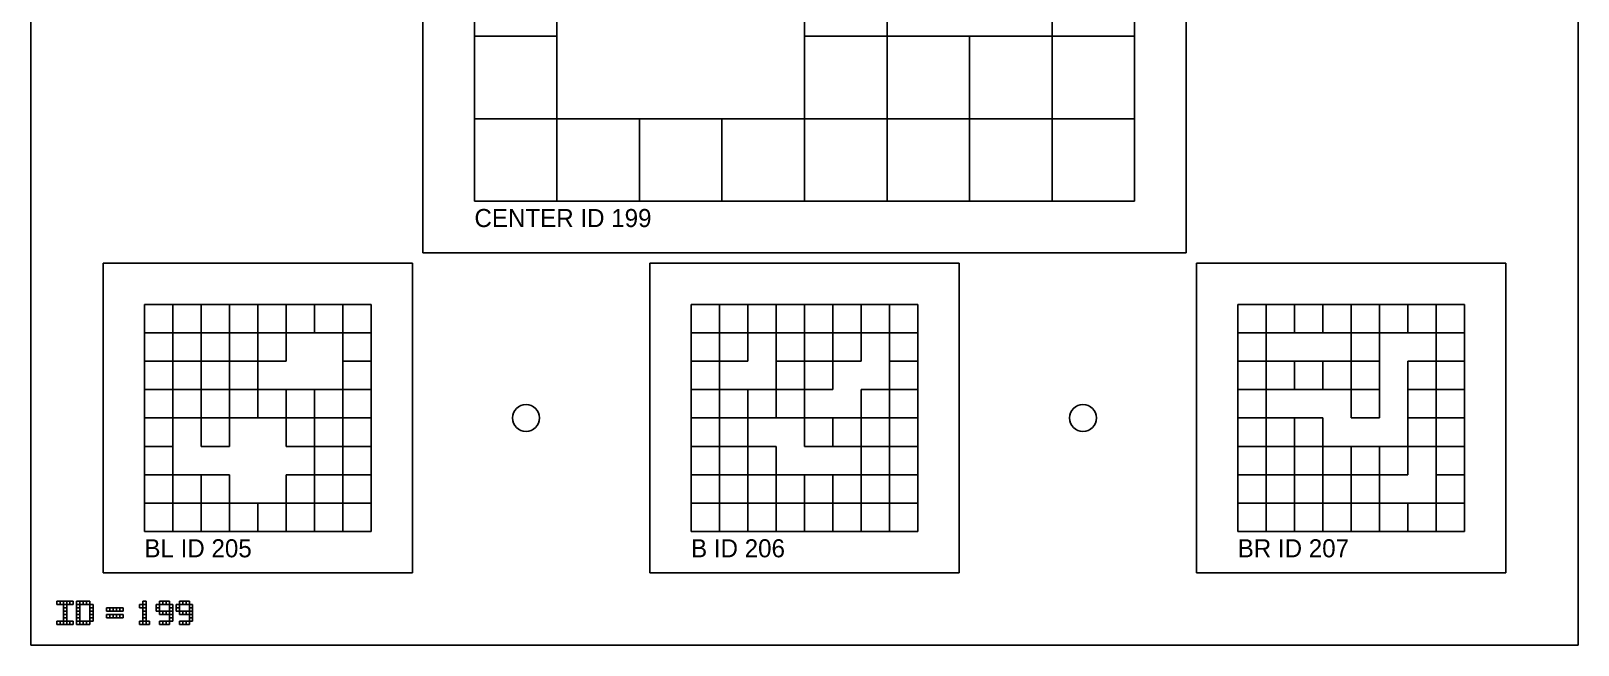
# Model space of a CAD drawing. Extents: x 0 to 1260, y -12 to 1580.
# Drawn here: x 960 to 1260, y 640 to 759 of the extents above; entities that cross this region are included whole.
import ezdxf

# ---------------------------------------------------------------- set-up
doc = ezdxf.new("R2010")
doc.units = 0
for name, color, linetype in [('BLACK_POCKET', 7, 'CONTINUOUS'), ('BOARD_TEXT', 7, 'CONTINUOUS'), ('CUT', 7, 'CONTINUOUS'), ('LABEL', 3, 'CONTINUOUS'), ('MOUNT_HOLE', 6, 'CONTINUOUS'), ('QUIET_ZONE', 5, 'CONTINUOUS'), ('TAG_BOUNDARY', 8, 'CONTINUOUS')]:
    doc.layers.add(name, color=color, linetype=linetype)

msp = doc.modelspace()

# ---------------------------------------------------------------- linework, layer by layer
at = {"layer": 'BLACK_POCKET'}
for p, q in [((1046, 774), (1046, 758)), ((1062, 758), (1062, 774)), ((1110, 774), (1110, 758)), ((1126, 758), (1126, 774)), ((1158, 774), (1158, 758)), ((1174, 758), (1174, 774)), ((1046, 758), (1062, 758)), ((1062, 758), (1046, 758)), ((1046, 758), (1046, 742)), ((1062, 742), (1062, 758)), ((1110, 758), (1126, 758)), ((1126, 758), (1110, 758)), ((1110, 758), (1110, 742)), ((1126, 742), (1126, 758)), ((1142, 758), (1126, 758)), ((1126, 758), (1126, 742)), ((1142, 742), (1142, 758)), ((1158, 758), (1142, 758)), ((1142, 758), (1142, 742)), ((1158, 758), (1174, 758)), ((1158, 742), (1158, 758)), ((1174, 758), (1158, 758)), ((1158, 758), (1158, 742)), ((1174, 742), (1174, 758)), ((1046, 742), (1062, 742)), ((1062, 742), (1046, 742)), ((1046, 742), (1046, 726)), ((1062, 726), (1062, 742)), ((1078, 742), (1062, 742)), ((1062, 742), (1062, 726)), ((1078, 726), (1078, 742)), ((1094, 742), (1078, 742)), ((1078, 742), (1078, 726)), ((1094, 726), (1094, 742)), ((1110, 742), (1094, 742)), ((1094, 742), (1094, 726)), ((1110, 742), (1126, 742)), ((1110, 726), (1110, 742)), ((1126, 742), (1110, 742)), ((1110, 742), (1110, 726)), ((1126, 742), (1142, 742)), ((1126, 726), (1126, 742)), ((1142, 742), (1126, 742)), ((1126, 742), (1126, 726)), ((1142, 742), (1158, 742)), ((1142, 726), (1142, 742)), ((1158, 742), (1142, 742)), ((1142, 742), (1142, 726)), ((1158, 742), (1174, 742)), ((1158, 726), (1158, 742)), ((1174, 742), (1158, 742)), ((1158, 742), (1158, 726)), ((1174, 726), (1174, 742)), ((1046, 726), (1062, 726)), ((1062, 726), (1078, 726)), ((1078, 726), (1094, 726)), ((1094, 726), (1110, 726)), ((1110, 726), (1126, 726)), ((1126, 726), (1142, 726)), ((1142, 726), (1158, 726)), ((1158, 726), (1174, 726)), ((987.5, 706), (982, 706)), ((982, 706), (982, 700.5)), ((987.5, 700.5), (987.5, 706)), ((993, 706), (987.5, 706)), ((987.5, 706), (987.5, 700.5)), ((993, 700.5), (993, 706)), ((998.5, 706), (993, 706)), ((993, 706), (993, 700.5)), ((998.5, 700.5), (998.5, 706)), ((1004, 706), (998.5, 706)), ((998.5, 706), (998.5, 700.5)), ((1004, 700.5), (1004, 706)), ((1009.5, 706), (1004, 706)), ((1004, 706), (1004, 700.5)), ((1009.5, 700.5), (1009.5, 706)), ((1015, 706), (1009.5, 706)), ((1009.5, 706), (1009.5, 700.5)), ((1015, 700.5), (1015, 706)), ((1020.5, 706), (1015, 706)), ((1015, 706), (1015, 700.5)), ((1020.5, 700.5), (1020.5, 706)), ((1026, 706), (1020.5, 706)), ((1020.5, 706), (1020.5, 700.5)), ((1026, 700.5), (1026, 706)), ((1093.5, 706), (1088, 706)), ((1088, 706), (1088, 700.5)), ((1093.5, 700.5), (1093.5, 706)), ((1099, 706), (1093.5, 706)), ((1093.5, 706), (1093.5, 700.5)), ((1099, 700.5), (1099, 706)), ((1104.5, 706), (1099, 706)), ((1099, 706), (1099, 700.5)), ((1104.5, 700.5), (1104.5, 706)), ((1110, 706), (1104.5, 706)), ((1104.5, 706), (1104.5, 700.5)), ((1110, 700.5), (1110, 706)), ((1115.5, 706), (1110, 706)), ((1110, 706), (1110, 700.5)), ((1115.5, 700.5), (1115.5, 706)), ((1121, 706), (1115.5, 706)), ((1115.5, 706), (1115.5, 700.5)), ((1121, 700.5), (1121, 706)), ((1126.5, 706), (1121, 706)), ((1121, 706), (1121, 700.5)), ((1126.5, 700.5), (1126.5, 706)), ((1132, 706), (1126.5, 706)), ((1126.5, 706), (1126.5, 700.5)), ((1132, 700.5), (1132, 706)), ((1199.5, 706), (1194, 706)), ((1194, 706), (1194, 700.5)), ((1199.5, 700.5), (1199.5, 706)), ((1205, 706), (1199.5, 706)), ((1199.5, 706), (1199.5, 700.5)), ((1205, 700.5), (1205, 706)), ((1210.5, 706), (1205, 706)), ((1205, 706), (1205, 700.5)), ((1210.5, 700.5), (1210.5, 706)), ((1216, 706), (1210.5, 706)), ((1210.5, 706), (1210.5, 700.5)), ((1216, 700.5), (1216, 706)), ((1221.5, 706), (1216, 706)), ((1216, 706), (1216, 700.5)), ((1221.5, 700.5), (1221.5, 706)), ((1227, 706), (1221.5, 706)), ((1221.5, 706), (1221.5, 700.5)), ((1227, 700.5), (1227, 706)), ((1232.5, 706), (1227, 706)), ((1227, 706), (1227, 700.5)), ((1232.5, 700.5), (1232.5, 706)), ((1238, 706), (1232.5, 706)), ((1232.5, 706), (1232.5, 700.5)), ((1238, 700.5), (1238, 706)), ((982, 700.5), (987.5, 700.5)), ((987.5, 700.5), (982, 700.5)), ((982, 700.5), (982, 695)), ((987.5, 700.5), (993, 700.5)), ((987.5, 695), (987.5, 700.5)), ((993, 700.5), (998.5, 700.5)), ((998.5, 700.5), (993, 700.5)), ((993, 700.5), (993, 695)), ((998.5, 700.5), (1004, 700.5)), ((998.5, 695), (998.5, 700.5)), ((1004, 700.5), (1009.5, 700.5)), ((1009.5, 700.5), (1004, 700.5)), ((1004, 700.5), (1004, 695)), ((1009.5, 700.5), (1015, 700.5)), ((1009.5, 695), (1009.5, 700.5)), ((1015, 700.5), (1020.5, 700.5)), ((1020.5, 700.5), (1026, 700.5)), ((1026, 700.5), (1020.5, 700.5)), ((1020.5, 700.5), (1020.5, 695)), ((1026, 695), (1026, 700.5)), ((1088, 700.5), (1093.5, 700.5)), ((1093.5, 700.5), (1088, 700.5)), ((1088, 700.5), (1088, 695)), ((1093.5, 700.5), (1099, 700.5)), ((1093.5, 695), (1093.5, 700.5)), ((1099, 700.5), (1093.5, 700.5)), ((1093.5, 700.5), (1093.5, 695)), ((1099, 700.5), (1104.5, 700.5)), ((1099, 695), (1099, 700.5)), ((1104.5, 700.5), (1110, 700.5)), ((1110, 700.5), (1104.5, 700.5)), ((1104.5, 700.5), (1104.5, 695)), ((1110, 700.5), (1115.5, 700.5)), ((1110, 695), (1110, 700.5)), ((1115.5, 700.5), (1110, 700.5)), ((1110, 700.5), (1110, 695)), ((1115.5, 700.5), (1121, 700.5)), ((1115.5, 695), (1115.5, 700.5)), ((1121, 700.5), (1115.5, 700.5)), ((1115.5, 700.5), (1115.5, 695)), ((1121, 700.5), (1126.5, 700.5)), ((1121, 695), (1121, 700.5)), ((1126.5, 700.5), (1132, 700.5)), ((1132, 700.5), (1126.5, 700.5)), ((1126.5, 700.5), (1126.5, 695)), ((1132, 695), (1132, 700.5)), ((1194, 700.5), (1199.5, 700.5)), ((1199.5, 700.5), (1194, 700.5)), ((1194, 700.5), (1194, 695)), ((1199.5, 700.5), (1205, 700.5)), ((1199.5, 695), (1199.5, 700.5)), ((1205, 700.5), (1210.5, 700.5)), ((1210.5, 700.5), (1216, 700.5)), ((1216, 700.5), (1221.5, 700.5)), ((1221.5, 700.5), (1216, 700.5)), ((1216, 700.5), (1216, 695)), ((1221.5, 700.5), (1227, 700.5)), ((1221.5, 695), (1221.5, 700.5)), ((1227, 700.5), (1232.5, 700.5)), ((1232.5, 700.5), (1238, 700.5)), ((1238, 700.5), (1232.5, 700.5)), ((1232.5, 700.5), (1232.5, 695)), ((1238, 695), (1238, 700.5)), ((982, 695), (987.5, 695)), ((987.5, 695), (982, 695)), ((982, 695), (982, 689.5)), ((987.5, 689.5), (987.5, 695)), ((993, 695), (987.5, 695)), ((987.5, 695), (987.5, 689.5)), ((993, 695), (998.5, 695)), ((993, 689.5), (993, 695)), ((1004, 695), (998.5, 695)), ((998.5, 695), (998.5, 689.5)), ((1004, 695), (1009.5, 695)), ((1004, 689.5), (1004, 695)), ((1020.5, 695), (1026, 695)), ((1026, 695), (1020.5, 695)), ((1020.5, 695), (1020.5, 689.5)), ((1026, 689.5), (1026, 695)), ((1088, 695), (1093.5, 695)), ((1093.5, 695), (1088, 695)), ((1088, 695), (1088, 689.5)), ((1093.5, 695), (1099, 695)), ((1093.5, 689.5), (1093.5, 695)), ((1104.5, 695), (1110, 695)), ((1110, 695), (1104.5, 695)), ((1104.5, 695), (1104.5, 689.5)), ((1110, 695), (1115.5, 695)), ((1110, 689.5), (1110, 695)), ((1115.5, 695), (1110, 695)), ((1110, 695), (1110, 689.5)), ((1115.5, 695), (1121, 695)), ((1115.5, 689.5), (1115.5, 695)), ((1126.5, 695), (1132, 695)), ((1132, 695), (1126.5, 695)), ((1126.5, 695), (1126.5, 689.5)), ((1132, 689.5), (1132, 695)), ((1194, 695), (1199.5, 695)), ((1199.5, 695), (1194, 695)), ((1194, 695), (1194, 689.5)), ((1199.5, 689.5), (1199.5, 695)), ((1205, 695), (1199.5, 695)), ((1199.5, 695), (1199.5, 689.5)), ((1205, 689.5), (1205, 695)), ((1210.5, 695), (1205, 695)), ((1205, 695), (1205, 689.5)), ((1210.5, 689.5), (1210.5, 695)), ((1216, 695), (1210.5, 695)), ((1210.5, 695), (1210.5, 689.5)), ((1216, 695), (1221.5, 695)), ((1216, 689.5), (1216, 695)), ((1221.5, 695), (1216, 695)), ((1216, 695), (1216, 689.5)), ((1221.5, 689.5), (1221.5, 695)), ((1232.5, 695), (1227, 695)), ((1227, 695), (1227, 689.5)), ((1232.5, 695), (1238, 695)), ((1232.5, 689.5), (1232.5, 695)), ((1238, 695), (1232.5, 695)), ((1232.5, 695), (1232.5, 689.5)), ((1238, 689.5), (1238, 695)), ((982, 689.5), (987.5, 689.5)), ((987.5, 689.5), (982, 689.5)), ((982, 689.5), (982, 684)), ((987.5, 689.5), (993, 689.5)), ((987.5, 684), (987.5, 689.5)), ((993, 689.5), (987.5, 689.5)), ((987.5, 689.5), (987.5, 684)), ((993, 684), (993, 689.5)), ((998.5, 689.5), (993, 689.5)), ((993, 689.5), (993, 684)), ((998.5, 689.5), (1004, 689.5)), ((998.5, 684), (998.5, 689.5)), ((1004, 689.5), (998.5, 689.5)), ((998.5, 689.5), (998.5, 684)), ((1004, 684), (1004, 689.5)), ((1009.5, 689.5), (1004, 689.5)), ((1004, 689.5), (1004, 684)), ((1009.5, 684), (1009.5, 689.5)), ((1015, 689.5), (1009.5, 689.5)), ((1009.5, 689.5), (1009.5, 684)), ((1015, 684), (1015, 689.5)), ((1020.5, 689.5), (1015, 689.5)), ((1015, 689.5), (1015, 684)), ((1020.5, 689.5), (1026, 689.5)), ((1020.5, 684), (1020.5, 689.5)), ((1026, 689.5), (1020.5, 689.5)), ((1020.5, 689.5), (1020.5, 684)), ((1026, 684), (1026, 689.5)), ((1088, 689.5), (1093.5, 689.5)), ((1093.5, 689.5), (1088, 689.5)), ((1088, 689.5), (1088, 684)), ((1093.5, 684), (1093.5, 689.5)), ((1099, 689.5), (1093.5, 689.5)), ((1093.5, 689.5), (1093.5, 684)), ((1099, 684), (1099, 689.5)), ((1104.5, 689.5), (1099, 689.5)), ((1099, 689.5), (1099, 684)), ((1104.5, 689.5), (1110, 689.5)), ((1104.5, 684), (1104.5, 689.5)), ((1110, 689.5), (1104.5, 689.5)), ((1104.5, 689.5), (1104.5, 684)), ((1110, 689.5), (1115.5, 689.5)), ((1110, 684), (1110, 689.5)), ((1126.5, 689.5), (1121, 689.5)), ((1121, 689.5), (1121, 684)), ((1126.5, 689.5), (1132, 689.5)), ((1126.5, 684), (1126.5, 689.5)), ((1132, 689.5), (1126.5, 689.5)), ((1126.5, 689.5), (1126.5, 684)), ((1132, 684), (1132, 689.5)), ((1194, 689.5), (1199.5, 689.5)), ((1199.5, 689.5), (1194, 689.5)), ((1194, 689.5), (1194, 684)), ((1199.5, 689.5), (1205, 689.5)), ((1199.5, 684), (1199.5, 689.5)), ((1205, 689.5), (1210.5, 689.5)), ((1210.5, 689.5), (1216, 689.5)), ((1216, 689.5), (1221.5, 689.5)), ((1221.5, 689.5), (1216, 689.5)), ((1216, 689.5), (1216, 684)), ((1221.5, 684), (1221.5, 689.5)), ((1227, 689.5), (1232.5, 689.5)), ((1232.5, 689.5), (1227, 689.5)), ((1227, 689.5), (1227, 684)), ((1232.5, 689.5), (1238, 689.5)), ((1232.5, 684), (1232.5, 689.5)), ((1238, 689.5), (1232.5, 689.5)), ((1232.5, 689.5), (1232.5, 684)), ((1238, 684), (1238, 689.5)), ((982, 684), (987.5, 684)), ((987.5, 684), (982, 684)), ((982, 684), (982, 678.5)), ((987.5, 684), (993, 684)), ((987.5, 678.5), (987.5, 684)), ((993, 684), (998.5, 684)), ((998.5, 684), (993, 684)), ((993, 684), (993, 678.5)), ((998.5, 684), (1004, 684)), ((998.5, 678.5), (998.5, 684)), ((1004, 684), (1009.5, 684)), ((1009.5, 684), (1015, 684)), ((1015, 684), (1009.5, 684)), ((1009.5, 684), (1009.5, 678.5)), ((1015, 684), (1020.5, 684)), ((1015, 678.5), (1015, 684)), ((1020.5, 684), (1015, 684)), ((1015, 684), (1015, 678.5)), ((1020.5, 684), (1026, 684)), ((1020.5, 678.5), (1020.5, 684)), ((1026, 684), (1020.5, 684)), ((1020.5, 684), (1020.5, 678.5)), ((1026, 678.5), (1026, 684)), ((1088, 684), (1093.5, 684)), ((1093.5, 684), (1088, 684)), ((1088, 684), (1088, 678.5)), ((1093.5, 684), (1099, 684)), ((1093.5, 678.5), (1093.5, 684)), ((1099, 684), (1093.5, 684)), ((1093.5, 684), (1093.5, 678.5)), ((1099, 684), (1104.5, 684)), ((1099, 678.5), (1099, 684)), ((1104.5, 684), (1110, 684)), ((1115.5, 684), (1110, 684)), ((1110, 684), (1110, 678.5)), ((1115.5, 678.5), (1115.5, 684)), ((1121, 684), (1115.5, 684)), ((1115.5, 684), (1115.5, 678.5)), ((1121, 684), (1126.5, 684)), ((1121, 678.5), (1121, 684)), ((1126.5, 684), (1121, 684)), ((1121, 684), (1121, 678.5)), ((1126.5, 684), (1132, 684)), ((1126.5, 678.5), (1126.5, 684)), ((1132, 684), (1126.5, 684)), ((1126.5, 684), (1126.5, 678.5)), ((1132, 678.5), (1132, 684)), ((1194, 684), (1199.5, 684)), ((1199.5, 684), (1194, 684)), ((1194, 684), (1194, 678.5)), ((1199.5, 678.5), (1199.5, 684)), ((1205, 684), (1199.5, 684)), ((1199.5, 684), (1199.5, 678.5)), ((1205, 678.5), (1205, 684)), ((1210.5, 684), (1205, 684)), ((1205, 684), (1205, 678.5)), ((1210.5, 678.5), (1210.5, 684)), ((1216, 684), (1221.5, 684)), ((1227, 684), (1232.5, 684)), ((1232.5, 684), (1227, 684)), ((1227, 684), (1227, 678.5)), ((1232.5, 684), (1238, 684)), ((1232.5, 678.5), (1232.5, 684)), ((1238, 684), (1232.5, 684)), ((1232.5, 684), (1232.5, 678.5)), ((1238, 678.5), (1238, 684)), ((982, 678.5), (987.5, 678.5)), ((987.5, 678.5), (982, 678.5)), ((982, 678.5), (982, 673)), ((987.5, 673), (987.5, 678.5)), ((993, 678.5), (998.5, 678.5)), ((1009.5, 678.5), (1015, 678.5)), ((1015, 678.5), (1020.5, 678.5)), ((1020.5, 678.5), (1015, 678.5)), ((1015, 678.5), (1015, 673)), ((1020.5, 678.5), (1026, 678.5)), ((1020.5, 673), (1020.5, 678.5)), ((1026, 678.5), (1020.5, 678.5)), ((1020.5, 678.5), (1020.5, 673)), ((1026, 673), (1026, 678.5)), ((1088, 678.5), (1093.5, 678.5)), ((1093.5, 678.5), (1088, 678.5)), ((1088, 678.5), (1088, 673)), ((1093.5, 678.5), (1099, 678.5)), ((1093.5, 673), (1093.5, 678.5)), ((1104.5, 678.5), (1099, 678.5)), ((1099, 678.5), (1099, 673)), ((1104.5, 673), (1104.5, 678.5)), ((1110, 678.5), (1115.5, 678.5)), ((1115.5, 678.5), (1121, 678.5)), ((1121, 678.5), (1126.5, 678.5)), ((1126.5, 678.5), (1121, 678.5)), ((1121, 678.5), (1121, 673)), ((1126.5, 678.5), (1132, 678.5)), ((1126.5, 673), (1126.5, 678.5)), ((1132, 678.5), (1126.5, 678.5)), ((1126.5, 678.5), (1126.5, 673)), ((1132, 673), (1132, 678.5)), ((1194, 678.5), (1199.5, 678.5)), ((1199.5, 678.5), (1194, 678.5)), ((1194, 678.5), (1194, 673)), ((1199.5, 678.5), (1205, 678.5)), ((1199.5, 673), (1199.5, 678.5)), ((1205, 678.5), (1199.5, 678.5)), ((1199.5, 678.5), (1199.5, 673)), ((1205, 678.5), (1210.5, 678.5)), ((1205, 673), (1205, 678.5)), ((1210.5, 678.5), (1205, 678.5)), ((1205, 678.5), (1205, 673)), ((1210.5, 673), (1210.5, 678.5)), ((1216, 678.5), (1210.5, 678.5)), ((1210.5, 678.5), (1210.5, 673)), ((1216, 673), (1216, 678.5)), ((1221.5, 678.5), (1216, 678.5)), ((1216, 678.5), (1216, 673)), ((1221.5, 673), (1221.5, 678.5)), ((1227, 678.5), (1221.5, 678.5)), ((1221.5, 678.5), (1221.5, 673)), ((1227, 678.5), (1232.5, 678.5)), ((1227, 673), (1227, 678.5)), ((1232.5, 678.5), (1238, 678.5)), ((1238, 678.5), (1232.5, 678.5)), ((1232.5, 678.5), (1232.5, 673)), ((1238, 673), (1238, 678.5)), ((982, 673), (987.5, 673)), ((987.5, 673), (982, 673)), ((982, 673), (982, 667.5)), ((987.5, 667.5), (987.5, 673)), ((993, 673), (987.5, 673)), ((987.5, 673), (987.5, 667.5)), ((993, 667.5), (993, 673)), ((998.5, 673), (993, 673)), ((993, 673), (993, 667.5)), ((998.5, 667.5), (998.5, 673)), ((1015, 673), (1009.5, 673)), ((1009.5, 673), (1009.5, 667.5)), ((1015, 673), (1020.5, 673)), ((1015, 667.5), (1015, 673)), ((1020.5, 673), (1026, 673)), ((1026, 673), (1020.5, 673)), ((1020.5, 673), (1020.5, 667.5)), ((1026, 667.5), (1026, 673)), ((1088, 673), (1093.5, 673)), ((1093.5, 673), (1088, 673)), ((1088, 673), (1088, 667.5)), ((1093.5, 667.5), (1093.5, 673)), ((1099, 673), (1093.5, 673)), ((1093.5, 673), (1093.5, 667.5)), ((1099, 673), (1104.5, 673)), ((1099, 667.5), (1099, 673)), ((1110, 673), (1104.5, 673)), ((1104.5, 673), (1104.5, 667.5)), ((1110, 667.5), (1110, 673)), ((1115.5, 673), (1110, 673)), ((1110, 673), (1110, 667.5)), ((1115.5, 667.5), (1115.5, 673)), ((1121, 673), (1115.5, 673)), ((1115.5, 673), (1115.5, 667.5)), ((1121, 673), (1126.5, 673)), ((1121, 667.5), (1121, 673)), ((1126.5, 673), (1121, 673)), ((1121, 673), (1121, 667.5)), ((1126.5, 673), (1132, 673)), ((1126.5, 667.5), (1126.5, 673)), ((1132, 673), (1126.5, 673)), ((1126.5, 673), (1126.5, 667.5)), ((1132, 667.5), (1132, 673)), ((1194, 673), (1199.5, 673)), ((1199.5, 673), (1194, 673)), ((1194, 673), (1194, 667.5)), ((1199.5, 673), (1205, 673)), ((1199.5, 667.5), (1199.5, 673)), ((1205, 673), (1210.5, 673)), ((1210.5, 673), (1205, 673)), ((1205, 673), (1205, 667.5)), ((1210.5, 673), (1216, 673)), ((1210.5, 667.5), (1210.5, 673)), ((1216, 673), (1221.5, 673)), ((1221.5, 673), (1216, 673)), ((1216, 673), (1216, 667.5)), ((1221.5, 673), (1227, 673)), ((1221.5, 667.5), (1221.5, 673)), ((1232.5, 673), (1238, 673)), ((1238, 673), (1232.5, 673)), ((1232.5, 673), (1232.5, 667.5)), ((1238, 667.5), (1238, 673)), ((982, 667.5), (987.5, 667.5)), ((987.5, 667.5), (982, 667.5)), ((982, 667.5), (982, 662)), ((987.5, 667.5), (993, 667.5)), ((987.5, 662), (987.5, 667.5)), ((993, 667.5), (987.5, 667.5)), ((987.5, 667.5), (987.5, 662)), ((993, 667.5), (998.5, 667.5)), ((993, 662), (993, 667.5)), ((998.5, 667.5), (993, 667.5)), ((993, 667.5), (993, 662)), ((998.5, 662), (998.5, 667.5)), ((1004, 667.5), (998.5, 667.5)), ((998.5, 667.5), (998.5, 662)), ((1004, 662), (1004, 667.5)), ((1009.5, 667.5), (1004, 667.5)), ((1004, 667.5), (1004, 662)), ((1009.5, 667.5), (1015, 667.5)), ((1009.5, 662), (1009.5, 667.5)), ((1015, 667.5), (1009.5, 667.5)), ((1009.5, 667.5), (1009.5, 662)), ((1015, 662), (1015, 667.5)), ((1020.5, 667.5), (1015, 667.5)), ((1015, 667.5), (1015, 662)), ((1020.5, 667.5), (1026, 667.5)), ((1020.5, 662), (1020.5, 667.5)), ((1026, 667.5), (1020.5, 667.5)), ((1020.5, 667.5), (1020.5, 662)), ((1026, 662), (1026, 667.5)), ((1088, 667.5), (1093.5, 667.5)), ((1093.5, 667.5), (1088, 667.5)), ((1088, 667.5), (1088, 662)), ((1093.5, 667.5), (1099, 667.5)), ((1093.5, 662), (1093.5, 667.5)), ((1099, 667.5), (1093.5, 667.5)), ((1093.5, 667.5), (1093.5, 662)), ((1099, 662), (1099, 667.5)), ((1104.5, 667.5), (1099, 667.5)), ((1099, 667.5), (1099, 662)), ((1104.5, 667.5), (1110, 667.5)), ((1104.5, 662), (1104.5, 667.5)), ((1110, 667.5), (1104.5, 667.5)), ((1104.5, 667.5), (1104.5, 662)), ((1110, 667.5), (1115.5, 667.5)), ((1110, 662), (1110, 667.5)), ((1115.5, 667.5), (1110, 667.5)), ((1110, 667.5), (1110, 662)), ((1115.5, 667.5), (1121, 667.5)), ((1115.5, 662), (1115.5, 667.5)), ((1121, 667.5), (1115.5, 667.5)), ((1115.5, 667.5), (1115.5, 662)), ((1121, 667.5), (1126.5, 667.5)), ((1121, 662), (1121, 667.5)), ((1126.5, 667.5), (1121, 667.5)), ((1121, 667.5), (1121, 662)), ((1126.5, 667.5), (1132, 667.5)), ((1126.5, 662), (1126.5, 667.5)), ((1132, 667.5), (1126.5, 667.5)), ((1126.5, 667.5), (1126.5, 662)), ((1132, 662), (1132, 667.5)), ((1194, 667.5), (1199.5, 667.5)), ((1199.5, 667.5), (1194, 667.5)), ((1194, 667.5), (1194, 662)), ((1199.5, 662), (1199.5, 667.5)), ((1205, 667.5), (1199.5, 667.5)), ((1199.5, 667.5), (1199.5, 662)), ((1205, 667.5), (1210.5, 667.5)), ((1205, 662), (1205, 667.5)), ((1210.5, 667.5), (1205, 667.5)), ((1205, 667.5), (1205, 662)), ((1210.5, 662), (1210.5, 667.5)), ((1216, 667.5), (1210.5, 667.5)), ((1210.5, 667.5), (1210.5, 662)), ((1216, 667.5), (1221.5, 667.5)), ((1216, 662), (1216, 667.5)), ((1221.5, 667.5), (1216, 667.5)), ((1216, 667.5), (1216, 662)), ((1221.5, 662), (1221.5, 667.5)), ((1227, 667.5), (1221.5, 667.5)), ((1221.5, 667.5), (1221.5, 662)), ((1227, 662), (1227, 667.5)), ((1232.5, 667.5), (1227, 667.5)), ((1227, 667.5), (1227, 662)), ((1232.5, 667.5), (1238, 667.5)), ((1232.5, 662), (1232.5, 667.5)), ((1238, 667.5), (1232.5, 667.5)), ((1232.5, 667.5), (1232.5, 662)), ((1238, 662), (1238, 667.5)), ((982, 662), (987.5, 662)), ((987.5, 662), (993, 662)), ((993, 662), (998.5, 662)), ((998.5, 662), (1004, 662)), ((1004, 662), (1009.5, 662)), ((1009.5, 662), (1015, 662)), ((1015, 662), (1020.5, 662)), ((1020.5, 662), (1026, 662)), ((1088, 662), (1093.5, 662)), ((1093.5, 662), (1099, 662)), ((1099, 662), (1104.5, 662)), ((1104.5, 662), (1110, 662)), ((1110, 662), (1115.5, 662)), ((1115.5, 662), (1121, 662)), ((1121, 662), (1126.5, 662)), ((1126.5, 662), (1132, 662)), ((1194, 662), (1199.5, 662)), ((1199.5, 662), (1205, 662)), ((1205, 662), (1210.5, 662)), ((1210.5, 662), (1216, 662)), ((1216, 662), (1221.5, 662)), ((1221.5, 662), (1227, 662)), ((1227, 662), (1232.5, 662)), ((1232.5, 662), (1238, 662))]:
    msp.add_line(p, q, dxfattribs=at)
at = {"layer": 'BOARD_TEXT'}
for p, q in [((965.642857, 648.5), (965, 648.5)), ((965, 648.5), (965, 647.857143)), ((965.642857, 647.857143), (965.642857, 648.5)), ((966.285714, 648.5), (965.642857, 648.5)), ((965.642857, 648.5), (965.642857, 647.857143)), ((966.285714, 647.857143), (966.285714, 648.5)), ((966.928571, 648.5), (966.285714, 648.5)), ((966.285714, 648.5), (966.285714, 647.857143)), ((966.928571, 647.857143), (966.928571, 648.5)), ((967.571429, 648.5), (966.928571, 648.5)), ((966.928571, 648.5), (966.928571, 647.857143)), ((967.571429, 647.857143), (967.571429, 648.5)), ((968.214286, 648.5), (967.571429, 648.5)), ((967.571429, 648.5), (967.571429, 647.857143)), ((968.214286, 647.857143), (968.214286, 648.5)), ((969.5, 648.5), (968.857143, 648.5)), ((968.857143, 648.5), (968.857143, 647.857143)), ((969.5, 647.857143), (969.5, 648.5)), ((970.142857, 648.5), (969.5, 648.5)), ((969.5, 648.5), (969.5, 647.857143)), ((970.142857, 647.857143), (970.142857, 648.5)), ((970.785714, 648.5), (970.142857, 648.5)), ((970.142857, 648.5), (970.142857, 647.857143)), ((970.785714, 647.857143), (970.785714, 648.5)), ((971.428571, 648.5), (970.785714, 648.5)), ((970.785714, 648.5), (970.785714, 647.857143)), ((971.428571, 647.857143), (971.428571, 648.5)), ((982.357143, 648.5), (981.714286, 648.5)), ((981.714286, 648.5), (981.714286, 647.857143)), ((982.357143, 647.857143), (982.357143, 648.5)), ((985.571429, 648.5), (984.928571, 648.5)), ((984.928571, 648.5), (984.928571, 647.857143)), ((985.571429, 647.857143), (985.571429, 648.5)), ((986.214286, 648.5), (985.571429, 648.5)), ((985.571429, 648.5), (985.571429, 647.857143)), ((986.214286, 647.857143), (986.214286, 648.5)), ((986.857143, 648.5), (986.214286, 648.5)), ((986.214286, 648.5), (986.214286, 647.857143)), ((986.857143, 647.857143), (986.857143, 648.5)), ((989.428571, 648.5), (988.785714, 648.5)), ((988.785714, 648.5), (988.785714, 647.857143)), ((989.428571, 647.857143), (989.428571, 648.5)), ((990.071429, 648.5), (989.428571, 648.5)), ((989.428571, 648.5), (989.428571, 647.857143)), ((990.071429, 647.857143), (990.071429, 648.5)), ((990.714286, 648.5), (990.071429, 648.5)), ((990.071429, 648.5), (990.071429, 647.857143)), ((990.714286, 647.857143), (990.714286, 648.5)), ((965, 647.857143), (965.642857, 647.857143)), ((965.642857, 647.857143), (966.285714, 647.857143)), ((966.285714, 647.857143), (966.928571, 647.857143)), ((966.928571, 647.857143), (966.285714, 647.857143)), ((966.285714, 647.857143), (966.285714, 647.214286)), ((966.285714, 647.214286), (966.928571, 647.214286)), ((966.928571, 647.214286), (966.285714, 647.214286)), ((966.285714, 647.214286), (966.285714, 646.571429)), ((966.285714, 646.571429), (966.928571, 646.571429)), ((966.928571, 646.571429), (966.285714, 646.571429)), ((966.285714, 646.571429), (966.285714, 645.928571)), ((966.285714, 645.928571), (966.928571, 645.928571)), ((966.928571, 645.928571), (966.285714, 645.928571)), ((966.285714, 645.928571), (966.285714, 645.285714)), ((966.285714, 645.285714), (966.928571, 645.285714)), ((966.928571, 645.285714), (966.285714, 645.285714)), ((966.285714, 645.285714), (966.285714, 644.642857)), ((966.928571, 647.857143), (967.571429, 647.857143)), ((966.928571, 647.214286), (966.928571, 647.857143)), ((966.928571, 646.571429), (966.928571, 647.214286)), ((966.928571, 645.928571), (966.928571, 646.571429)), ((966.928571, 645.285714), (966.928571, 645.928571)), ((966.928571, 644.642857), (966.928571, 645.285714)), ((967.571429, 647.857143), (968.214286, 647.857143)), ((968.857143, 647.857143), (969.5, 647.857143)), ((969.5, 647.857143), (968.857143, 647.857143)), ((968.857143, 647.857143), (968.857143, 647.214286)), ((968.857143, 647.214286), (969.5, 647.214286)), ((969.5, 647.214286), (968.857143, 647.214286)), ((968.857143, 647.214286), (968.857143, 646.571429)), ((968.857143, 646.571429), (969.5, 646.571429)), ((969.5, 646.571429), (968.857143, 646.571429)), ((968.857143, 646.571429), (968.857143, 645.928571)), ((968.857143, 645.928571), (969.5, 645.928571)), ((969.5, 645.928571), (968.857143, 645.928571)), ((968.857143, 645.928571), (968.857143, 645.285714)), ((968.857143, 645.285714), (969.5, 645.285714)), ((969.5, 645.285714), (968.857143, 645.285714)), ((968.857143, 645.285714), (968.857143, 644.642857)), ((969.5, 647.857143), (970.142857, 647.857143)), ((969.5, 647.214286), (969.5, 647.857143)), ((969.5, 646.571429), (969.5, 647.214286)), ((969.5, 645.928571), (969.5, 646.571429)), ((969.5, 645.285714), (969.5, 645.928571)), ((969.5, 644.642857), (969.5, 645.285714)), ((970.142857, 647.857143), (970.785714, 647.857143)), ((970.785714, 647.857143), (971.428571, 647.857143)), ((972.071429, 647.857143), (971.428571, 647.857143)), ((971.428571, 647.857143), (971.428571, 647.214286)), ((971.428571, 647.214286), (972.071429, 647.214286)), ((972.071429, 647.214286), (971.428571, 647.214286)), ((971.428571, 647.214286), (971.428571, 646.571429)), ((971.428571, 646.571429), (972.071429, 646.571429)), ((972.071429, 646.571429), (971.428571, 646.571429)), ((971.428571, 646.571429), (971.428571, 645.928571)), ((971.428571, 645.928571), (972.071429, 645.928571)), ((972.071429, 645.928571), (971.428571, 645.928571)), ((971.428571, 645.928571), (971.428571, 645.285714)), ((971.428571, 645.285714), (972.071429, 645.285714)), ((972.071429, 645.285714), (971.428571, 645.285714)), ((971.428571, 645.285714), (971.428571, 644.642857)), ((972.071429, 647.214286), (972.071429, 647.857143)), ((972.071429, 646.571429), (972.071429, 647.214286)), ((972.071429, 645.928571), (972.071429, 646.571429)), ((972.071429, 645.285714), (972.071429, 645.928571)), ((972.071429, 644.642857), (972.071429, 645.285714)), ((975.285714, 647.214286), (974.642857, 647.214286)), ((974.642857, 647.214286), (974.642857, 646.571429)), ((974.642857, 646.571429), (975.285714, 646.571429)), ((975.285714, 645.928571), (974.642857, 645.928571)), ((974.642857, 645.928571), (974.642857, 645.285714)), ((974.642857, 645.285714), (975.285714, 645.285714)), ((975.285714, 646.571429), (975.285714, 647.214286)), ((975.928571, 647.214286), (975.285714, 647.214286)), ((975.285714, 647.214286), (975.285714, 646.571429)), ((975.285714, 646.571429), (975.928571, 646.571429)), ((975.285714, 645.285714), (975.285714, 645.928571)), ((975.928571, 645.928571), (975.285714, 645.928571)), ((975.285714, 645.928571), (975.285714, 645.285714)), ((975.285714, 645.285714), (975.928571, 645.285714)), ((975.928571, 646.571429), (975.928571, 647.214286)), ((976.571429, 647.214286), (975.928571, 647.214286)), ((975.928571, 647.214286), (975.928571, 646.571429)), ((975.928571, 646.571429), (976.571429, 646.571429)), ((975.928571, 645.285714), (975.928571, 645.928571)), ((976.571429, 645.928571), (975.928571, 645.928571)), ((975.928571, 645.928571), (975.928571, 645.285714)), ((975.928571, 645.285714), (976.571429, 645.285714)), ((976.571429, 646.571429), (976.571429, 647.214286)), ((977.214286, 647.214286), (976.571429, 647.214286)), ((976.571429, 647.214286), (976.571429, 646.571429)), ((976.571429, 646.571429), (977.214286, 646.571429)), ((976.571429, 645.285714), (976.571429, 645.928571)), ((977.214286, 645.928571), (976.571429, 645.928571)), ((976.571429, 645.928571), (976.571429, 645.285714)), ((976.571429, 645.285714), (977.214286, 645.285714)), ((977.214286, 646.571429), (977.214286, 647.214286)), ((977.857143, 647.214286), (977.214286, 647.214286)), ((977.214286, 647.214286), (977.214286, 646.571429)), ((977.214286, 646.571429), (977.857143, 646.571429)), ((977.214286, 645.285714), (977.214286, 645.928571)), ((977.857143, 645.928571), (977.214286, 645.928571)), ((977.214286, 645.928571), (977.214286, 645.285714)), ((977.214286, 645.285714), (977.857143, 645.285714)), ((977.857143, 646.571429), (977.857143, 647.214286)), ((977.857143, 645.285714), (977.857143, 645.928571)), ((981.714286, 647.857143), (981.071429, 647.857143)), ((981.071429, 647.857143), (981.071429, 647.214286)), ((981.071429, 647.214286), (981.714286, 647.214286)), ((981.714286, 647.857143), (982.357143, 647.857143)), ((981.714286, 647.214286), (981.714286, 647.857143)), ((982.357143, 647.857143), (981.714286, 647.857143)), ((981.714286, 647.857143), (981.714286, 647.214286)), ((981.714286, 647.214286), (982.357143, 647.214286)), ((982.357143, 647.214286), (981.714286, 647.214286)), ((981.714286, 647.214286), (981.714286, 646.571429)), ((981.714286, 646.571429), (982.357143, 646.571429)), ((982.357143, 646.571429), (981.714286, 646.571429)), ((981.714286, 646.571429), (981.714286, 645.928571)), ((981.714286, 645.928571), (982.357143, 645.928571)), ((982.357143, 645.928571), (981.714286, 645.928571)), ((981.714286, 645.928571), (981.714286, 645.285714)), ((981.714286, 645.285714), (982.357143, 645.285714)), ((982.357143, 645.285714), (981.714286, 645.285714)), ((981.714286, 645.285714), (981.714286, 644.642857)), ((982.357143, 647.214286), (982.357143, 647.857143)), ((982.357143, 646.571429), (982.357143, 647.214286)), ((982.357143, 645.928571), (982.357143, 646.571429)), ((982.357143, 645.285714), (982.357143, 645.928571)), ((982.357143, 644.642857), (982.357143, 645.285714)), ((984.928571, 647.857143), (984.285714, 647.857143)), ((984.285714, 647.857143), (984.285714, 647.214286)), ((984.285714, 647.214286), (984.928571, 647.214286)), ((984.928571, 647.214286), (984.285714, 647.214286)), ((984.285714, 647.214286), (984.285714, 646.571429)), ((984.285714, 646.571429), (984.928571, 646.571429)), ((984.928571, 647.857143), (985.571429, 647.857143)), ((984.928571, 647.214286), (984.928571, 647.857143)), ((984.928571, 646.571429), (984.928571, 647.214286)), ((985.571429, 646.571429), (984.928571, 646.571429)), ((984.928571, 646.571429), (984.928571, 645.928571)), ((984.928571, 645.928571), (985.571429, 645.928571)), ((985.571429, 647.857143), (986.214286, 647.857143)), ((985.571429, 645.928571), (985.571429, 646.571429)), ((986.214286, 646.571429), (985.571429, 646.571429)), ((985.571429, 646.571429), (985.571429, 645.928571)), ((985.571429, 645.928571), (986.214286, 645.928571)), ((986.214286, 647.857143), (986.857143, 647.857143)), ((986.214286, 645.928571), (986.214286, 646.571429)), ((986.857143, 646.571429), (986.214286, 646.571429)), ((986.214286, 646.571429), (986.214286, 645.928571)), ((986.214286, 645.928571), (986.857143, 645.928571)), ((987.5, 647.857143), (986.857143, 647.857143)), ((986.857143, 647.857143), (986.857143, 647.214286)), ((986.857143, 647.214286), (987.5, 647.214286)), ((987.5, 647.214286), (986.857143, 647.214286)), ((986.857143, 647.214286), (986.857143, 646.571429)), ((986.857143, 646.571429), (987.5, 646.571429)), ((986.857143, 645.928571), (986.857143, 646.571429)), ((987.5, 646.571429), (986.857143, 646.571429)), ((986.857143, 646.571429), (986.857143, 645.928571)), ((986.857143, 645.928571), (987.5, 645.928571)), ((987.5, 645.928571), (986.857143, 645.928571)), ((986.857143, 645.928571), (986.857143, 645.285714)), ((986.857143, 645.285714), (987.5, 645.285714)), ((987.5, 645.285714), (986.857143, 645.285714)), ((986.857143, 645.285714), (986.857143, 644.642857)), ((987.5, 647.214286), (987.5, 647.857143)), ((987.5, 646.571429), (987.5, 647.214286)), ((987.5, 645.928571), (987.5, 646.571429)), ((987.5, 645.285714), (987.5, 645.928571)), ((987.5, 644.642857), (987.5, 645.285714)), ((988.785714, 647.857143), (988.142857, 647.857143)), ((988.142857, 647.857143), (988.142857, 647.214286)), ((988.142857, 647.214286), (988.785714, 647.214286)), ((988.785714, 647.214286), (988.142857, 647.214286)), ((988.142857, 647.214286), (988.142857, 646.571429)), ((988.142857, 646.571429), (988.785714, 646.571429)), ((988.785714, 647.857143), (989.428571, 647.857143)), ((988.785714, 647.214286), (988.785714, 647.857143)), ((988.785714, 646.571429), (988.785714, 647.214286)), ((989.428571, 646.571429), (988.785714, 646.571429)), ((988.785714, 646.571429), (988.785714, 645.928571)), ((988.785714, 645.928571), (989.428571, 645.928571)), ((989.428571, 647.857143), (990.071429, 647.857143)), ((989.428571, 645.928571), (989.428571, 646.571429)), ((990.071429, 646.571429), (989.428571, 646.571429)), ((989.428571, 646.571429), (989.428571, 645.928571)), ((989.428571, 645.928571), (990.071429, 645.928571)), ((990.071429, 647.857143), (990.714286, 647.857143)), ((990.071429, 645.928571), (990.071429, 646.571429)), ((990.714286, 646.571429), (990.071429, 646.571429)), ((990.071429, 646.571429), (990.071429, 645.928571)), ((990.071429, 645.928571), (990.714286, 645.928571)), ((991.357143, 647.857143), (990.714286, 647.857143)), ((990.714286, 647.857143), (990.714286, 647.214286)), ((990.714286, 647.214286), (991.357143, 647.214286)), ((991.357143, 647.214286), (990.714286, 647.214286)), ((990.714286, 647.214286), (990.714286, 646.571429)), ((990.714286, 646.571429), (991.357143, 646.571429)), ((990.714286, 645.928571), (990.714286, 646.571429)), ((991.357143, 646.571429), (990.714286, 646.571429)), ((990.714286, 646.571429), (990.714286, 645.928571)), ((990.714286, 645.928571), (991.357143, 645.928571)), ((991.357143, 645.928571), (990.714286, 645.928571)), ((990.714286, 645.928571), (990.714286, 645.285714)), ((990.714286, 645.285714), (991.357143, 645.285714)), ((991.357143, 645.285714), (990.714286, 645.285714)), ((990.714286, 645.285714), (990.714286, 644.642857)), ((991.357143, 647.214286), (991.357143, 647.857143)), ((991.357143, 646.571429), (991.357143, 647.214286)), ((991.357143, 645.928571), (991.357143, 646.571429)), ((991.357143, 645.285714), (991.357143, 645.928571)), ((991.357143, 644.642857), (991.357143, 645.285714)), ((965.642857, 644.642857), (965, 644.642857)), ((965, 644.642857), (965, 644)), ((965, 644), (965.642857, 644)), ((965.642857, 644), (965.642857, 644.642857)), ((966.285714, 644.642857), (965.642857, 644.642857)), ((965.642857, 644.642857), (965.642857, 644)), ((965.642857, 644), (966.285714, 644)), ((966.285714, 644.642857), (966.928571, 644.642857)), ((966.285714, 644), (966.285714, 644.642857)), ((966.928571, 644.642857), (966.285714, 644.642857)), ((966.285714, 644.642857), (966.285714, 644)), ((966.285714, 644), (966.928571, 644)), ((966.928571, 644), (966.928571, 644.642857)), ((967.571429, 644.642857), (966.928571, 644.642857)), ((966.928571, 644.642857), (966.928571, 644)), ((966.928571, 644), (967.571429, 644)), ((967.571429, 644), (967.571429, 644.642857)), ((968.214286, 644.642857), (967.571429, 644.642857)), ((967.571429, 644.642857), (967.571429, 644)), ((967.571429, 644), (968.214286, 644)), ((968.214286, 644), (968.214286, 644.642857)), ((968.857143, 644.642857), (969.5, 644.642857)), ((969.5, 644.642857), (968.857143, 644.642857)), ((968.857143, 644.642857), (968.857143, 644)), ((968.857143, 644), (969.5, 644)), ((969.5, 644), (969.5, 644.642857)), ((970.142857, 644.642857), (969.5, 644.642857)), ((969.5, 644.642857), (969.5, 644)), ((969.5, 644), (970.142857, 644)), ((970.142857, 644), (970.142857, 644.642857)), ((970.785714, 644.642857), (970.142857, 644.642857)), ((970.142857, 644.642857), (970.142857, 644)), ((970.142857, 644), (970.785714, 644)), ((970.785714, 644), (970.785714, 644.642857)), ((971.428571, 644.642857), (970.785714, 644.642857)), ((970.785714, 644.642857), (970.785714, 644)), ((970.785714, 644), (971.428571, 644)), ((971.428571, 644.642857), (972.071429, 644.642857)), ((971.428571, 644), (971.428571, 644.642857)), ((981.714286, 644.642857), (981.071429, 644.642857)), ((981.071429, 644.642857), (981.071429, 644)), ((981.071429, 644), (981.714286, 644)), ((981.714286, 644.642857), (982.357143, 644.642857)), ((981.714286, 644), (981.714286, 644.642857)), ((982.357143, 644.642857), (981.714286, 644.642857)), ((981.714286, 644.642857), (981.714286, 644)), ((981.714286, 644), (982.357143, 644)), ((982.357143, 644), (982.357143, 644.642857)), ((983, 644.642857), (982.357143, 644.642857)), ((982.357143, 644.642857), (982.357143, 644)), ((982.357143, 644), (983, 644)), ((983, 644), (983, 644.642857)), ((985.571429, 644.642857), (984.928571, 644.642857)), ((984.928571, 644.642857), (984.928571, 644)), ((984.928571, 644), (985.571429, 644)), ((985.571429, 644), (985.571429, 644.642857)), ((986.214286, 644.642857), (985.571429, 644.642857)), ((985.571429, 644.642857), (985.571429, 644)), ((985.571429, 644), (986.214286, 644)), ((986.214286, 644), (986.214286, 644.642857)), ((986.857143, 644.642857), (986.214286, 644.642857)), ((986.214286, 644.642857), (986.214286, 644)), ((986.214286, 644), (986.857143, 644)), ((986.857143, 644.642857), (987.5, 644.642857)), ((986.857143, 644), (986.857143, 644.642857)), ((989.428571, 644.642857), (988.785714, 644.642857)), ((988.785714, 644.642857), (988.785714, 644)), ((988.785714, 644), (989.428571, 644)), ((989.428571, 644), (989.428571, 644.642857)), ((990.071429, 644.642857), (989.428571, 644.642857)), ((989.428571, 644.642857), (989.428571, 644)), ((989.428571, 644), (990.071429, 644)), ((990.071429, 644), (990.071429, 644.642857)), ((990.714286, 644.642857), (990.071429, 644.642857)), ((990.071429, 644.642857), (990.071429, 644)), ((990.071429, 644), (990.714286, 644)), ((990.714286, 644.642857), (991.357143, 644.642857)), ((990.714286, 644), (990.714286, 644.642857))]:
    msp.add_line(p, q, dxfattribs=at)
at = {"layer": 'CUT'}
for p, q in [((960, 940), (960, 640)), ((1260, 640), (1260, 940)), ((960, 640), (1260, 640))]:
    msp.add_line(p, q, dxfattribs=at)
at = {"layer": 'MOUNT_HOLE'}
for centre in [(1056, 684), (1164, 684)]:
    msp.add_circle(centre, 2.6, dxfattribs=at)
at = {"layer": 'QUIET_ZONE'}
for p, q in [((1036, 864), (1036, 716)), ((1184, 716), (1184, 864)), ((1034, 714), (974, 714)), ((974, 714), (974, 654)), ((1034, 654), (1034, 714)), ((1036, 716), (1184, 716)), ((1140, 714), (1080, 714)), ((1080, 714), (1080, 654)), ((1140, 654), (1140, 714)), ((1246, 714), (1186, 714)), ((1186, 714), (1186, 654)), ((1246, 654), (1246, 714)), ((974, 654), (1034, 654)), ((1080, 654), (1140, 654)), ((1186, 654), (1246, 654))]:
    msp.add_line(p, q, dxfattribs=at)
at = {"layer": 'TAG_BOUNDARY'}
for p, q in [((1046, 854), (1046, 726)), ((1174, 726), (1174, 854)), ((1046, 726), (1174, 726)), ((1026, 706), (982, 706)), ((982, 706), (982, 662)), ((1026, 662), (1026, 706)), ((1132, 706), (1088, 706)), ((1088, 706), (1088, 662)), ((1132, 662), (1132, 706)), ((1238, 706), (1194, 706)), ((1194, 706), (1194, 662)), ((1238, 662), (1238, 706)), ((982, 662), (1026, 662)), ((1088, 662), (1132, 662)), ((1194, 662), (1238, 662))]:
    msp.add_line(p, q, dxfattribs=at)

# ---------------------------------------------------------------- texts
at = {"layer": 'LABEL'}
for s, p in [('CENTER ID 199', (1046, 721)), ('BL ID 205', (982, 657)), ('B ID 206', (1088, 657)), ('BR ID 207', (1194, 657))]:
    msp.add_text(s, height=3.5, dxfattribs=at).set_placement(p)

doc.saveas('drawing.dxf')
